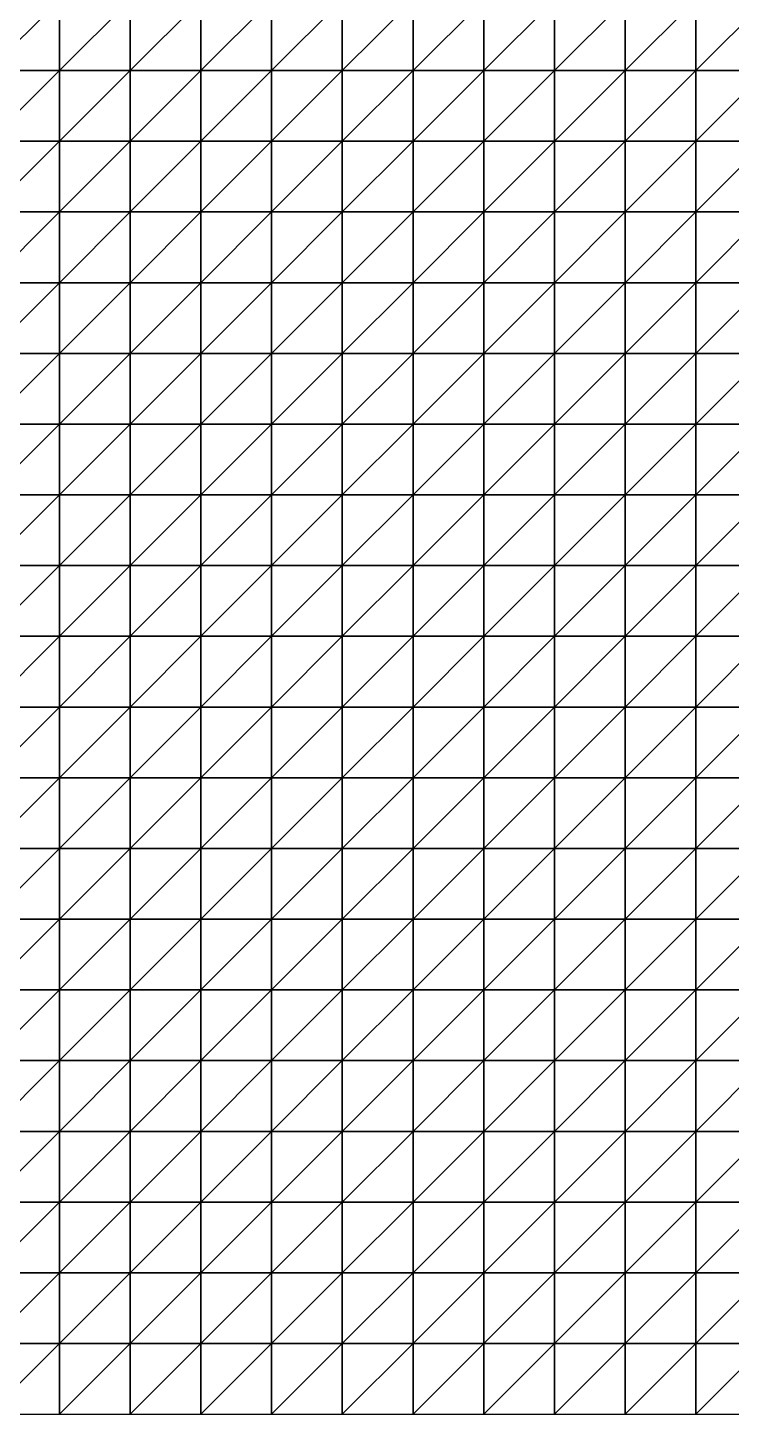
# Model space of a CAD drawing. Header units: metres. Extents: x 351000 to 353000, y 7455000 to 7457000.
# Drawn here: x 351738.8 to 351987.5, y 7455000 to 7455490.1 of the extents above; entities that cross this region are included whole.
import ezdxf

# ---------------------------------------------------------------- set-up
doc = ezdxf.new("R2010")
doc.units = ezdxf.units.M

msp = doc.modelspace()

# ---------------------------------------------------------------- linework, layer by layer
at = {"layer": 'TOP_OF_HYPOGENE_TOH'}
for points in [[(351725, 7455475, 1143.16), (351750, 7455475, 1146.1), (351750, 7455500, 1140.96)], [(351725, 7455475, 1143.16), (351750, 7455500, 1140.96), (351725, 7455500, 1139.57)], [(351750, 7455475, 1146.1), (351775, 7455475, 1156.86), (351775, 7455500, 1150.25)], [(351750, 7455475, 1146.1), (351775, 7455500, 1150.25), (351750, 7455500, 1140.96)], [(351775, 7455475, 1156.86), (351800, 7455475, 1173.64), (351800, 7455500, 1165.95)], [(351775, 7455475, 1156.86), (351800, 7455500, 1165.95), (351775, 7455500, 1150.25)], [(351800, 7455475, 1173.64), (351825, 7455475, 1193.16), (351825, 7455500, 1185.02)], [(351800, 7455475, 1173.64), (351825, 7455500, 1185.02), (351800, 7455500, 1165.95)], [(351825, 7455475, 1193.16), (351850, 7455475, 1211.8), (351850, 7455500, 1203.94)], [(351825, 7455475, 1193.16), (351850, 7455500, 1203.94), (351825, 7455500, 1185.02)], [(351850, 7455475, 1211.8), (351875, 7455475, 1226.77), (351875, 7455500, 1219.81)], [(351850, 7455475, 1211.8), (351875, 7455500, 1219.81), (351850, 7455500, 1203.94)], [(351875, 7455475, 1226.77), (351900, 7455475, 1236.78), (351900, 7455500, 1231.06)], [(351875, 7455475, 1226.77), (351900, 7455500, 1231.06), (351875, 7455500, 1219.81)], [(351900, 7455475, 1236.78), (351925, 7455475, 1242), (351925, 7455500, 1237.49)], [(351900, 7455475, 1236.78), (351925, 7455500, 1237.49), (351900, 7455500, 1231.06)], [(351925, 7455475, 1242), (351950, 7455475, 1243.47), (351950, 7455500, 1239.85)], [(351925, 7455475, 1242), (351950, 7455500, 1239.85), (351925, 7455500, 1237.49)], [(351950, 7455475, 1243.47), (351975, 7455475, 1242.59), (351975, 7455500, 1239.41)], [(351950, 7455475, 1243.47), (351975, 7455500, 1239.41), (351950, 7455500, 1239.85)], [(351975, 7455475, 1242.59), (352000, 7455475, 1240.67), (352000, 7455500, 1237.61)], [(351975, 7455475, 1242.59), (352000, 7455500, 1237.61), (351975, 7455500, 1239.41)], [(351725, 7455450, 1150.1), (351750, 7455450, 1154.28), (351750, 7455475, 1146.1)], [(351725, 7455450, 1150.1), (351750, 7455475, 1146.1), (351725, 7455475, 1143.16)], [(351750, 7455450, 1154.28), (351775, 7455450, 1165.59), (351775, 7455475, 1156.86)], [(351750, 7455450, 1154.28), (351775, 7455475, 1156.86), (351750, 7455475, 1146.1)], [(351775, 7455450, 1165.59), (351800, 7455450, 1181.93), (351800, 7455475, 1173.64)], [(351775, 7455450, 1165.59), (351800, 7455475, 1173.64), (351775, 7455475, 1156.86)], [(351800, 7455450, 1181.93), (351825, 7455450, 1199.93), (351825, 7455475, 1193.16)], [(351800, 7455450, 1181.93), (351825, 7455475, 1193.16), (351800, 7455475, 1173.64)], [(351825, 7455450, 1199.93), (351850, 7455450, 1216.1), (351850, 7455475, 1211.8)], [(351825, 7455450, 1199.93), (351850, 7455475, 1211.8), (351825, 7455475, 1193.16)], [(351850, 7455450, 1216.1), (351875, 7455450, 1228.05), (351875, 7455475, 1226.77)], [(351850, 7455450, 1216.1), (351875, 7455475, 1226.77), (351850, 7455475, 1211.8)], [(351875, 7455450, 1228.05), (351900, 7455450, 1235.04), (351900, 7455475, 1236.78)], [(351875, 7455450, 1228.05), (351900, 7455475, 1236.78), (351875, 7455475, 1226.77)], [(351900, 7455450, 1235.04), (351925, 7455450, 1237.78), (351925, 7455475, 1242)], [(351900, 7455450, 1235.04), (351925, 7455475, 1242), (351900, 7455475, 1236.78)], [(351925, 7455450, 1237.78), (351950, 7455450, 1237.74), (351950, 7455475, 1243.47)], [(351925, 7455450, 1237.78), (351950, 7455475, 1243.47), (351925, 7455475, 1242)], [(351950, 7455450, 1237.74), (351975, 7455450, 1236.44), (351975, 7455475, 1242.59)], [(351950, 7455450, 1237.74), (351975, 7455475, 1242.59), (351950, 7455475, 1243.47)], [(351975, 7455450, 1236.44), (352000, 7455450, 1235.04), (352000, 7455475, 1240.67)], [(351975, 7455450, 1236.44), (352000, 7455475, 1240.67), (351975, 7455475, 1242.59)], [(351725, 7455425, 1159.06), (351750, 7455425, 1164.5), (351750, 7455450, 1154.28)], [(351725, 7455425, 1159.06), (351750, 7455450, 1154.28), (351725, 7455450, 1150.1)], [(351750, 7455425, 1164.5), (351775, 7455425, 1175.87), (351775, 7455450, 1165.59)], [(351750, 7455425, 1164.5), (351775, 7455450, 1165.59), (351750, 7455450, 1154.28)], [(351775, 7455425, 1175.87), (351800, 7455425, 1190.79), (351800, 7455450, 1181.93)], [(351775, 7455425, 1175.87), (351800, 7455450, 1181.93), (351775, 7455450, 1165.59)], [(351800, 7455425, 1190.79), (351825, 7455425, 1205.89), (351825, 7455450, 1199.93)], [(351800, 7455425, 1190.79), (351825, 7455450, 1199.93), (351800, 7455450, 1181.93)], [(351825, 7455425, 1205.89), (351850, 7455425, 1218.05), (351850, 7455450, 1216.1)], [(351825, 7455425, 1205.89), (351850, 7455450, 1216.1), (351825, 7455450, 1199.93)], [(351850, 7455425, 1218.05), (351875, 7455425, 1225.12), (351875, 7455450, 1228.05)], [(351850, 7455425, 1218.05), (351875, 7455450, 1228.05), (351850, 7455450, 1216.1)], [(351875, 7455425, 1225.12), (351900, 7455425, 1228.13), (351900, 7455450, 1235.04)], [(351875, 7455425, 1225.12), (351900, 7455450, 1235.04), (351875, 7455450, 1228.05)], [(351900, 7455425, 1228.13), (351925, 7455425, 1227.46), (351925, 7455450, 1237.78)], [(351900, 7455425, 1228.13), (351925, 7455450, 1237.78), (351900, 7455450, 1235.04)], [(351925, 7455425, 1227.46), (351950, 7455425, 1225.4), (351950, 7455450, 1237.74)], [(351925, 7455425, 1227.46), (351950, 7455450, 1237.74), (351925, 7455450, 1237.78)], [(351950, 7455425, 1225.4), (351975, 7455425, 1223.61), (351975, 7455450, 1236.44)], [(351950, 7455425, 1225.4), (351975, 7455450, 1236.44), (351950, 7455450, 1237.74)], [(351975, 7455425, 1223.61), (352000, 7455425, 1223.04), (352000, 7455450, 1235.04)], [(351975, 7455425, 1223.61), (352000, 7455450, 1235.04), (351975, 7455450, 1236.44)], [(351725, 7455400, 1168.59), (351750, 7455400, 1175.58), (351750, 7455425, 1164.5)], [(351725, 7455400, 1168.59), (351750, 7455425, 1164.5), (351725, 7455425, 1159.06)], [(351750, 7455400, 1175.58), (351775, 7455400, 1186.99), (351775, 7455425, 1175.87)], [(351750, 7455400, 1175.58), (351775, 7455425, 1175.87), (351750, 7455425, 1164.5)], [(351775, 7455400, 1186.99), (351800, 7455400, 1200.16), (351800, 7455425, 1190.79)], [(351775, 7455400, 1186.99), (351800, 7455425, 1190.79), (351775, 7455425, 1175.87)], [(351800, 7455400, 1200.16), (351825, 7455400, 1211.83), (351825, 7455425, 1205.89)], [(351800, 7455400, 1200.16), (351825, 7455425, 1205.89), (351800, 7455425, 1190.79)], [(351825, 7455400, 1211.83), (351850, 7455400, 1219.31), (351850, 7455425, 1218.05)], [(351825, 7455400, 1211.83), (351850, 7455425, 1218.05), (351825, 7455425, 1205.89)], [(351850, 7455400, 1219.31), (351875, 7455400, 1221.16), (351875, 7455425, 1225.12)], [(351850, 7455400, 1219.31), (351875, 7455425, 1225.12), (351850, 7455425, 1218.05)], [(351875, 7455400, 1221.16), (351900, 7455400, 1219.36), (351900, 7455425, 1228.13)], [(351875, 7455400, 1221.16), (351900, 7455425, 1228.13), (351875, 7455425, 1225.12)], [(351900, 7455400, 1219.36), (351925, 7455400, 1214.89), (351925, 7455425, 1227.46)], [(351900, 7455400, 1219.36), (351925, 7455425, 1227.46), (351900, 7455425, 1228.13)], [(351925, 7455400, 1214.89), (351950, 7455400, 1210.54), (351950, 7455425, 1225.4)], [(351925, 7455400, 1214.89), (351950, 7455425, 1225.4), (351925, 7455425, 1227.46)], [(351950, 7455400, 1210.54), (351975, 7455400, 1208.09), (351975, 7455425, 1223.61)], [(351950, 7455400, 1210.54), (351975, 7455425, 1223.61), (351950, 7455425, 1225.4)], [(351975, 7455400, 1208.09), (352000, 7455400, 1208.28), (352000, 7455425, 1223.04)], [(351975, 7455400, 1208.09), (352000, 7455425, 1223.04), (351975, 7455425, 1223.61)], [(351725, 7455375, 1177.42), (351750, 7455375, 1186.1), (351750, 7455400, 1175.58)], [(351725, 7455375, 1177.42), (351750, 7455400, 1175.58), (351725, 7455400, 1168.59)], [(351750, 7455375, 1186.1), (351775, 7455375, 1197.64), (351775, 7455400, 1186.99)], [(351750, 7455375, 1186.1), (351775, 7455400, 1186.99), (351750, 7455400, 1175.58)], [(351775, 7455375, 1197.64), (351800, 7455375, 1209.12), (351800, 7455400, 1200.16)], [(351775, 7455375, 1197.64), (351800, 7455400, 1200.16), (351775, 7455400, 1186.99)], [(351800, 7455375, 1209.12), (351825, 7455375, 1217.41), (351825, 7455400, 1211.83)], [(351800, 7455375, 1209.12), (351825, 7455400, 1211.83), (351800, 7455400, 1200.16)], [(351825, 7455375, 1217.41), (351850, 7455375, 1220.37), (351850, 7455400, 1219.31)], [(351825, 7455375, 1217.41), (351850, 7455400, 1219.31), (351825, 7455400, 1211.83)], [(351850, 7455375, 1220.37), (351875, 7455375, 1217.67), (351875, 7455400, 1221.16)], [(351850, 7455375, 1220.37), (351875, 7455400, 1221.16), (351850, 7455400, 1219.31)], [(351875, 7455375, 1217.67), (351900, 7455375, 1210.94), (351900, 7455400, 1219.36)], [(351875, 7455375, 1217.67), (351900, 7455400, 1219.36), (351875, 7455400, 1221.16)], [(351900, 7455375, 1210.94), (351925, 7455375, 1202.96), (351925, 7455400, 1214.89)], [(351900, 7455375, 1210.94), (351925, 7455400, 1214.89), (351900, 7455400, 1219.36)], [(351925, 7455375, 1202.96), (351950, 7455375, 1196.49), (351950, 7455400, 1210.54)], [(351925, 7455375, 1202.96), (351950, 7455400, 1210.54), (351925, 7455400, 1214.89)], [(351950, 7455375, 1196.49), (351975, 7455375, 1193.36), (351975, 7455400, 1208.09)], [(351950, 7455375, 1196.49), (351975, 7455400, 1208.09), (351950, 7455400, 1210.54)], [(351975, 7455375, 1193.36), (352000, 7455375, 1194.06), (352000, 7455400, 1208.28)], [(351975, 7455375, 1193.36), (352000, 7455400, 1208.28), (351975, 7455400, 1208.09)], [(351725, 7455350, 1184.49), (351750, 7455350, 1194.48), (351750, 7455375, 1186.1)], [(351725, 7455350, 1184.49), (351750, 7455375, 1186.1), (351725, 7455375, 1177.42)], [(351750, 7455350, 1194.48), (351775, 7455350, 1205.93), (351775, 7455375, 1197.64)], [(351750, 7455350, 1194.48), (351775, 7455375, 1197.64), (351750, 7455375, 1186.1)], [(351775, 7455350, 1205.93), (351800, 7455350, 1215.75), (351800, 7455375, 1209.12)], [(351775, 7455350, 1205.93), (351800, 7455375, 1209.12), (351775, 7455375, 1197.64)], [(351800, 7455350, 1215.75), (351825, 7455350, 1221.01), (351825, 7455375, 1217.41)], [(351800, 7455350, 1215.75), (351825, 7455375, 1217.41), (351800, 7455375, 1209.12)], [(351825, 7455350, 1221.01), (351850, 7455350, 1220.09), (351850, 7455375, 1220.37)], [(351825, 7455350, 1221.01), (351850, 7455375, 1220.37), (351825, 7455375, 1217.41)], [(351850, 7455350, 1220.09), (351875, 7455350, 1213.38), (351875, 7455375, 1217.67)], [(351850, 7455350, 1220.09), (351875, 7455375, 1217.67), (351850, 7455375, 1220.37)], [(351875, 7455350, 1213.38), (351900, 7455350, 1203.14), (351900, 7455375, 1210.94)], [(351875, 7455350, 1213.38), (351900, 7455375, 1210.94), (351875, 7455375, 1217.67)], [(351900, 7455350, 1203.14), (351925, 7455350, 1192.63), (351925, 7455375, 1202.96)], [(351900, 7455350, 1203.14), (351925, 7455375, 1202.96), (351900, 7455375, 1210.94)], [(351925, 7455350, 1192.63), (351950, 7455350, 1184.79), (351950, 7455375, 1196.49)], [(351925, 7455350, 1192.63), (351950, 7455375, 1196.49), (351925, 7455375, 1202.96)], [(351950, 7455350, 1184.79), (351975, 7455350, 1181.38), (351975, 7455375, 1193.36)], [(351950, 7455350, 1184.79), (351975, 7455375, 1193.36), (351950, 7455375, 1196.49)], [(351975, 7455350, 1181.38), (352000, 7455350, 1182.57), (352000, 7455375, 1194.06)], [(351975, 7455350, 1181.38), (352000, 7455375, 1194.06), (351975, 7455375, 1193.36)], [(351725, 7455325, 1189.14), (351750, 7455325, 1199.46), (351750, 7455350, 1194.48)], [(351725, 7455325, 1189.14), (351750, 7455350, 1194.48), (351725, 7455350, 1184.49)], [(351750, 7455325, 1199.46), (351775, 7455325, 1210.18), (351775, 7455350, 1205.93)], [(351750, 7455325, 1199.46), (351775, 7455350, 1205.93), (351750, 7455350, 1194.48)], [(351775, 7455325, 1210.18), (351800, 7455325, 1218.15), (351800, 7455350, 1215.75)], [(351775, 7455325, 1210.18), (351800, 7455350, 1215.75), (351775, 7455350, 1205.93)], [(351800, 7455325, 1218.15), (351825, 7455325, 1220.74), (351825, 7455350, 1221.01)], [(351800, 7455325, 1218.15), (351825, 7455350, 1221.01), (351800, 7455350, 1215.75)], [(351825, 7455325, 1220.74), (351850, 7455325, 1216.84), (351850, 7455350, 1220.09)], [(351825, 7455325, 1220.74), (351850, 7455350, 1220.09), (351825, 7455350, 1221.01)], [(351850, 7455325, 1216.84), (351875, 7455325, 1207.41), (351875, 7455350, 1213.38)], [(351850, 7455325, 1216.84), (351875, 7455350, 1213.38), (351850, 7455350, 1220.09)], [(351875, 7455325, 1207.41), (351900, 7455325, 1195.19), (351900, 7455350, 1203.14)], [(351875, 7455325, 1207.41), (351900, 7455350, 1203.14), (351875, 7455350, 1213.38)], [(351900, 7455325, 1195.19), (351925, 7455325, 1183.65), (351925, 7455350, 1192.63)], [(351900, 7455325, 1195.19), (351925, 7455350, 1192.63), (351900, 7455350, 1203.14)], [(351925, 7455325, 1183.65), (351950, 7455325, 1175.73), (351950, 7455350, 1184.79)], [(351925, 7455325, 1183.65), (351950, 7455350, 1184.79), (351925, 7455350, 1192.63)], [(351950, 7455325, 1175.73), (351975, 7455325, 1172.89), (351975, 7455350, 1181.38)], [(351950, 7455325, 1175.73), (351975, 7455350, 1181.38), (351950, 7455350, 1184.79)], [(351975, 7455325, 1172.89), (352000, 7455325, 1174.95), (352000, 7455350, 1182.57)], [(351975, 7455325, 1172.89), (352000, 7455350, 1182.57), (351975, 7455350, 1181.38)], [(351725, 7455300, 1191.36), (351750, 7455300, 1200.87), (351750, 7455325, 1199.46)], [(351725, 7455300, 1191.36), (351750, 7455325, 1199.46), (351725, 7455325, 1189.14)], [(351750, 7455300, 1200.87), (351775, 7455300, 1210.06), (351775, 7455325, 1210.18)], [(351750, 7455300, 1200.87), (351775, 7455325, 1210.18), (351750, 7455325, 1199.46)], [(351775, 7455300, 1210.06), (351800, 7455300, 1215.94), (351800, 7455325, 1218.15)], [(351775, 7455300, 1210.06), (351800, 7455325, 1218.15), (351775, 7455325, 1210.18)], [(351800, 7455300, 1215.94), (351825, 7455300, 1216.21), (351825, 7455325, 1220.74)], [(351800, 7455300, 1215.94), (351825, 7455325, 1220.74), (351800, 7455325, 1218.15)], [(351825, 7455300, 1216.21), (351850, 7455300, 1210.27), (351850, 7455325, 1216.84)], [(351825, 7455300, 1216.21), (351850, 7455325, 1216.84), (351825, 7455325, 1220.74)], [(351850, 7455300, 1210.27), (351875, 7455300, 1199.53), (351875, 7455325, 1207.41)], [(351850, 7455300, 1210.27), (351875, 7455325, 1207.41), (351850, 7455325, 1216.84)], [(351875, 7455300, 1199.53), (351900, 7455300, 1186.97), (351900, 7455325, 1195.19)], [(351875, 7455300, 1199.53), (351900, 7455325, 1195.19), (351875, 7455325, 1207.41)], [(351900, 7455300, 1186.97), (351925, 7455300, 1176.07), (351925, 7455325, 1183.65)], [(351900, 7455300, 1186.97), (351925, 7455325, 1183.65), (351900, 7455325, 1195.19)], [(351925, 7455300, 1176.07), (351950, 7455300, 1169.5), (351950, 7455325, 1175.73)], [(351925, 7455300, 1176.07), (351950, 7455325, 1175.73), (351925, 7455325, 1183.65)], [(351950, 7455300, 1169.5), (351975, 7455300, 1168.28), (351975, 7455325, 1172.89)], [(351950, 7455300, 1169.5), (351975, 7455325, 1172.89), (351950, 7455325, 1175.73)], [(351975, 7455300, 1168.28), (352000, 7455300, 1171.76), (352000, 7455325, 1174.95)], [(351975, 7455300, 1168.28), (352000, 7455325, 1174.95), (351975, 7455325, 1172.89)], [(351725, 7455275, 1192.05), (351750, 7455275, 1199.98), (351750, 7455300, 1200.87)], [(351725, 7455275, 1192.05), (351750, 7455300, 1200.87), (351725, 7455300, 1191.36)], [(351750, 7455275, 1199.98), (351775, 7455275, 1207.17), (351775, 7455300, 1210.06)], [(351750, 7455275, 1199.98), (351775, 7455300, 1210.06), (351750, 7455300, 1200.87)], [(351775, 7455275, 1207.17), (351800, 7455275, 1210.89), (351800, 7455300, 1215.94)], [(351775, 7455275, 1207.17), (351800, 7455300, 1215.94), (351775, 7455300, 1210.06)], [(351800, 7455275, 1210.89), (351825, 7455275, 1209.3), (351825, 7455300, 1216.21)], [(351800, 7455275, 1210.89), (351825, 7455300, 1216.21), (351800, 7455300, 1215.94)], [(351825, 7455275, 1209.3), (351850, 7455275, 1202.24), (351850, 7455300, 1210.27)], [(351825, 7455275, 1209.3), (351850, 7455300, 1210.27), (351825, 7455300, 1216.21)], [(351850, 7455275, 1202.24), (351875, 7455275, 1191.44), (351875, 7455300, 1199.53)], [(351850, 7455275, 1202.24), (351875, 7455300, 1199.53), (351850, 7455300, 1210.27)], [(351875, 7455275, 1191.44), (351900, 7455275, 1179.97), (351900, 7455300, 1186.97)], [(351875, 7455275, 1191.44), (351900, 7455300, 1186.97), (351875, 7455300, 1199.53)], [(351900, 7455275, 1179.97), (351925, 7455275, 1171.07), (351925, 7455300, 1176.07)], [(351900, 7455275, 1179.97), (351925, 7455300, 1176.07), (351900, 7455300, 1186.97)], [(351925, 7455275, 1171.07), (351950, 7455275, 1166.94), (351950, 7455300, 1169.5)], [(351925, 7455275, 1171.07), (351950, 7455300, 1169.5), (351925, 7455300, 1176.07)], [(351950, 7455275, 1166.94), (351975, 7455275, 1168.06), (351975, 7455300, 1168.28)], [(351950, 7455275, 1166.94), (351975, 7455300, 1168.28), (351950, 7455300, 1169.5)], [(351975, 7455275, 1168.06), (352000, 7455275, 1173.27), (352000, 7455300, 1171.76)], [(351975, 7455275, 1168.06), (352000, 7455300, 1171.76), (351975, 7455300, 1168.28)], [(351725, 7455250, 1192.71), (351750, 7455250, 1199.01), (351750, 7455275, 1199.98)], [(351725, 7455250, 1192.71), (351750, 7455275, 1199.98), (351725, 7455275, 1192.05)], [(351750, 7455250, 1199.01), (351775, 7455250, 1204.27), (351775, 7455275, 1207.17)], [(351750, 7455250, 1199.01), (351775, 7455275, 1207.17), (351750, 7455275, 1199.98)], [(351775, 7455250, 1204.27), (351800, 7455250, 1206.16), (351800, 7455275, 1210.89)], [(351775, 7455250, 1204.27), (351800, 7455275, 1210.89), (351775, 7455275, 1207.17)], [(351800, 7455250, 1206.16), (351825, 7455250, 1203.32), (351825, 7455275, 1209.3)], [(351800, 7455250, 1206.16), (351825, 7455275, 1209.3), (351800, 7455275, 1210.89)], [(351825, 7455250, 1203.32), (351850, 7455250, 1195.99), (351850, 7455275, 1202.24)], [(351825, 7455250, 1203.32), (351850, 7455275, 1202.24), (351825, 7455275, 1209.3)], [(351850, 7455250, 1195.99), (351875, 7455250, 1186.11), (351875, 7455275, 1191.44)], [(351850, 7455250, 1195.99), (351875, 7455275, 1191.44), (351850, 7455275, 1202.24)], [(351875, 7455250, 1186.11), (351900, 7455250, 1176.65), (351900, 7455275, 1179.97)], [(351875, 7455250, 1186.11), (351900, 7455275, 1179.97), (351875, 7455275, 1191.44)], [(351900, 7455250, 1176.65), (351925, 7455250, 1170.46), (351925, 7455275, 1171.07)], [(351900, 7455250, 1176.65), (351925, 7455275, 1171.07), (351900, 7455275, 1179.97)], [(351925, 7455250, 1170.46), (351950, 7455250, 1169.18), (351950, 7455275, 1166.94)], [(351925, 7455250, 1170.46), (351950, 7455275, 1166.94), (351925, 7455275, 1171.07)], [(351950, 7455250, 1169.18), (351975, 7455250, 1172.65), (351975, 7455275, 1168.06)], [(351950, 7455250, 1169.18), (351975, 7455275, 1168.06), (351950, 7455275, 1166.94)], [(351975, 7455250, 1172.65), (352000, 7455250, 1179.22), (352000, 7455275, 1173.27)], [(351975, 7455250, 1172.65), (352000, 7455275, 1173.27), (351975, 7455275, 1168.06)], [(351725, 7455225, 1194.58), (351750, 7455225, 1199.74), (351750, 7455250, 1199.01)], [(351725, 7455225, 1194.58), (351750, 7455250, 1199.01), (351725, 7455250, 1192.71)], [(351750, 7455225, 1199.74), (351775, 7455225, 1203.6), (351775, 7455250, 1204.27)], [(351750, 7455225, 1199.74), (351775, 7455250, 1204.27), (351750, 7455250, 1199.01)], [(351775, 7455225, 1203.6), (351800, 7455225, 1204.28), (351800, 7455250, 1206.16)], [(351775, 7455225, 1203.6), (351800, 7455250, 1206.16), (351775, 7455250, 1204.27)], [(351800, 7455225, 1204.28), (351825, 7455225, 1200.88), (351825, 7455250, 1203.32)], [(351800, 7455225, 1204.28), (351825, 7455250, 1203.32), (351800, 7455250, 1206.16)], [(351825, 7455225, 1200.88), (351850, 7455225, 1194), (351850, 7455250, 1195.99)], [(351825, 7455225, 1200.88), (351850, 7455250, 1195.99), (351825, 7455250, 1203.32)], [(351850, 7455225, 1194), (351875, 7455225, 1185.66), (351875, 7455250, 1186.11)], [(351850, 7455225, 1194), (351875, 7455250, 1186.11), (351850, 7455250, 1195.99)], [(351875, 7455225, 1185.66), (351900, 7455225, 1178.62), (351900, 7455250, 1176.65)], [(351875, 7455225, 1185.66), (351900, 7455250, 1176.65), (351875, 7455250, 1186.11)], [(351900, 7455225, 1178.62), (351925, 7455225, 1175.23), (351925, 7455250, 1170.46)], [(351900, 7455225, 1178.62), (351925, 7455250, 1170.46), (351900, 7455250, 1176.65)], [(351925, 7455225, 1175.23), (351950, 7455225, 1176.51), (351950, 7455250, 1169.18)], [(351925, 7455225, 1175.23), (351950, 7455250, 1169.18), (351925, 7455250, 1170.46)], [(351950, 7455225, 1176.51), (351975, 7455225, 1181.69), (351975, 7455250, 1172.65)], [(351950, 7455225, 1176.51), (351975, 7455250, 1172.65), (351950, 7455250, 1169.18)], [(351975, 7455225, 1181.69), (352000, 7455225, 1188.7), (352000, 7455250, 1179.22)], [(351975, 7455225, 1181.69), (352000, 7455250, 1179.22), (351975, 7455250, 1172.65)], [(351725, 7455200, 1197.69), (351750, 7455200, 1202.26), (351750, 7455225, 1199.74)], [(351725, 7455200, 1197.69), (351750, 7455225, 1199.74), (351725, 7455225, 1194.58)], [(351750, 7455200, 1202.26), (351775, 7455200, 1205.3), (351775, 7455225, 1203.6)], [(351750, 7455200, 1202.26), (351775, 7455225, 1203.6), (351750, 7455225, 1199.74)], [(351775, 7455200, 1205.3), (351800, 7455200, 1205.37), (351800, 7455225, 1204.28)], [(351775, 7455200, 1205.3), (351800, 7455225, 1204.28), (351775, 7455225, 1203.6)], [(351800, 7455200, 1205.37), (351825, 7455200, 1202.02), (351825, 7455225, 1200.88)], [(351800, 7455200, 1205.37), (351825, 7455225, 1200.88), (351800, 7455225, 1204.28)], [(351825, 7455200, 1202.02), (351850, 7455200, 1196.12), (351850, 7455225, 1194)], [(351825, 7455200, 1202.02), (351850, 7455225, 1194), (351825, 7455225, 1200.88)], [(351850, 7455200, 1196.12), (351875, 7455200, 1189.69), (351875, 7455225, 1185.66)], [(351850, 7455200, 1196.12), (351875, 7455225, 1185.66), (351850, 7455225, 1194)], [(351875, 7455200, 1189.69), (351900, 7455200, 1185.16), (351900, 7455225, 1178.62)], [(351875, 7455200, 1189.69), (351900, 7455225, 1178.62), (351875, 7455225, 1185.66)], [(351900, 7455200, 1185.16), (351925, 7455200, 1184.36), (351925, 7455225, 1175.23)], [(351900, 7455200, 1185.16), (351925, 7455225, 1175.23), (351900, 7455225, 1178.62)], [(351925, 7455200, 1184.36), (351950, 7455200, 1187.65), (351950, 7455225, 1176.51)], [(351925, 7455200, 1184.36), (351950, 7455225, 1176.51), (351925, 7455225, 1175.23)], [(351950, 7455200, 1187.65), (351975, 7455200, 1193.73), (351975, 7455225, 1181.69)], [(351950, 7455200, 1187.65), (351975, 7455225, 1181.69), (351950, 7455225, 1176.51)], [(351975, 7455200, 1193.73), (352000, 7455200, 1200.17), (352000, 7455225, 1188.7)], [(351975, 7455200, 1193.73), (352000, 7455225, 1188.7), (351975, 7455225, 1181.69)], [(351725, 7455175, 1200.61), (351750, 7455175, 1204.74), (351750, 7455200, 1202.26)], [(351725, 7455175, 1200.61), (351750, 7455200, 1202.26), (351725, 7455200, 1197.69)], [(351750, 7455175, 1204.74), (351775, 7455175, 1207.19), (351775, 7455200, 1205.3)], [(351750, 7455175, 1204.74), (351775, 7455200, 1205.3), (351750, 7455200, 1202.26)], [(351775, 7455175, 1207.19), (351800, 7455175, 1207), (351800, 7455200, 1205.37)], [(351775, 7455175, 1207.19), (351800, 7455200, 1205.37), (351775, 7455200, 1205.3)], [(351800, 7455175, 1207), (351825, 7455175, 1204.09), (351825, 7455200, 1202.02)], [(351800, 7455175, 1207), (351825, 7455200, 1202.02), (351800, 7455200, 1205.37)], [(351825, 7455175, 1204.09), (351850, 7455175, 1199.54), (351850, 7455200, 1196.12)], [(351825, 7455175, 1204.09), (351850, 7455200, 1196.12), (351825, 7455200, 1202.02)], [(351850, 7455175, 1199.54), (351875, 7455175, 1195.26), (351875, 7455200, 1189.69)], [(351850, 7455175, 1199.54), (351875, 7455200, 1189.69), (351850, 7455200, 1196.12)], [(351875, 7455175, 1195.26), (351900, 7455175, 1193.32), (351900, 7455200, 1185.16)], [(351875, 7455175, 1195.26), (351900, 7455200, 1185.16), (351875, 7455200, 1189.69)], [(351900, 7455175, 1193.32), (351925, 7455175, 1194.98), (351925, 7455200, 1184.36)], [(351900, 7455175, 1193.32), (351925, 7455200, 1184.36), (351900, 7455200, 1185.16)], [(351925, 7455175, 1194.98), (351950, 7455175, 1200), (351950, 7455200, 1187.65)], [(351925, 7455175, 1194.98), (351950, 7455200, 1187.65), (351925, 7455200, 1184.36)], [(351950, 7455175, 1200), (351975, 7455175, 1206.59), (351975, 7455200, 1193.73)], [(351950, 7455175, 1200), (351975, 7455200, 1193.73), (351950, 7455200, 1187.65)], [(351975, 7455175, 1206.59), (352000, 7455175, 1212.04), (352000, 7455200, 1200.17)], [(351975, 7455175, 1206.59), (352000, 7455200, 1200.17), (351975, 7455200, 1193.73)], [(351725, 7455150, 1201.26), (351750, 7455150, 1204.61), (351750, 7455175, 1204.74)], [(351725, 7455150, 1201.26), (351750, 7455175, 1204.74), (351725, 7455175, 1200.61)], [(351750, 7455150, 1204.61), (351775, 7455150, 1206.33), (351775, 7455175, 1207.19)], [(351750, 7455150, 1204.61), (351775, 7455175, 1207.19), (351750, 7455175, 1204.74)], [(351775, 7455150, 1206.33), (351800, 7455150, 1205.9), (351800, 7455175, 1207)], [(351775, 7455150, 1206.33), (351800, 7455175, 1207), (351775, 7455175, 1207.19)], [(351800, 7455150, 1205.9), (351825, 7455150, 1203.58), (351825, 7455175, 1204.09)], [(351800, 7455150, 1205.9), (351825, 7455175, 1204.09), (351800, 7455175, 1207)], [(351825, 7455150, 1203.58), (351850, 7455150, 1200.58), (351850, 7455175, 1199.54)], [(351825, 7455150, 1203.58), (351850, 7455175, 1199.54), (351825, 7455175, 1204.09)], [(351850, 7455150, 1200.58), (351875, 7455150, 1198.66), (351875, 7455175, 1195.26)], [(351850, 7455150, 1200.58), (351875, 7455175, 1195.26), (351850, 7455175, 1199.54)], [(351875, 7455150, 1198.66), (351900, 7455150, 1199.5), (351900, 7455175, 1193.32)], [(351875, 7455150, 1198.66), (351900, 7455175, 1193.32), (351875, 7455175, 1195.26)], [(351900, 7455150, 1199.5), (351925, 7455150, 1203.81), (351925, 7455175, 1194.98)], [(351900, 7455150, 1199.5), (351925, 7455175, 1194.98), (351900, 7455175, 1193.32)], [(351925, 7455150, 1203.81), (351950, 7455150, 1210.79), (351950, 7455175, 1200)], [(351925, 7455150, 1203.81), (351950, 7455175, 1200), (351925, 7455175, 1194.98)], [(351950, 7455150, 1210.79), (351975, 7455150, 1218.2), (351975, 7455175, 1206.59)], [(351950, 7455150, 1210.79), (351975, 7455175, 1206.59), (351950, 7455175, 1200)], [(351975, 7455150, 1218.2), (352000, 7455150, 1223.12), (352000, 7455175, 1212.04)], [(351975, 7455150, 1218.2), (352000, 7455175, 1212.04), (351975, 7455175, 1206.59)], [(351725, 7455125, 1198.4), (351750, 7455125, 1200.53), (351750, 7455150, 1204.61)], [(351725, 7455125, 1198.4), (351750, 7455150, 1204.61), (351725, 7455150, 1201.26)], [(351750, 7455125, 1200.53), (351775, 7455125, 1201.24), (351775, 7455150, 1206.33)], [(351750, 7455125, 1200.53), (351775, 7455150, 1206.33), (351750, 7455150, 1204.61)], [(351775, 7455125, 1201.24), (351800, 7455125, 1200.42), (351800, 7455150, 1205.9)], [(351775, 7455125, 1201.24), (351800, 7455150, 1205.9), (351775, 7455150, 1206.33)], [(351800, 7455125, 1200.42), (351825, 7455125, 1198.67), (351825, 7455150, 1203.58)], [(351800, 7455125, 1200.42), (351825, 7455150, 1203.58), (351800, 7455150, 1205.9)], [(351825, 7455125, 1198.67), (351850, 7455125, 1197.26), (351850, 7455150, 1200.58)], [(351825, 7455125, 1198.67), (351850, 7455150, 1200.58), (351825, 7455150, 1203.58)], [(351850, 7455125, 1197.26), (351875, 7455125, 1197.81), (351875, 7455150, 1198.66)], [(351850, 7455125, 1197.26), (351875, 7455150, 1198.66), (351850, 7455150, 1200.58)], [(351875, 7455125, 1197.81), (351900, 7455125, 1201.6), (351900, 7455150, 1199.5)], [(351875, 7455125, 1197.81), (351900, 7455150, 1199.5), (351875, 7455150, 1198.66)], [(351900, 7455125, 1201.6), (351925, 7455125, 1208.86), (351925, 7455150, 1203.81)], [(351900, 7455125, 1201.6), (351925, 7455150, 1203.81), (351900, 7455150, 1199.5)], [(351925, 7455125, 1208.86), (351950, 7455125, 1218.29), (351950, 7455150, 1210.79)], [(351925, 7455125, 1208.86), (351950, 7455150, 1210.79), (351925, 7455150, 1203.81)], [(351950, 7455125, 1218.29), (351975, 7455125, 1227.28), (351975, 7455150, 1218.2)], [(351950, 7455125, 1218.29), (351975, 7455150, 1218.2), (351950, 7455150, 1210.79)], [(351975, 7455125, 1227.28), (352000, 7455125, 1232.68), (352000, 7455150, 1223.12)], [(351975, 7455125, 1227.28), (352000, 7455150, 1223.12), (351975, 7455150, 1218.2)], [(351725, 7455100, 1192.8), (351750, 7455100, 1193.6), (351750, 7455125, 1200.53)], [(351725, 7455100, 1192.8), (351750, 7455125, 1200.53), (351725, 7455125, 1198.4)], [(351750, 7455100, 1193.6), (351775, 7455100, 1193.21), (351775, 7455125, 1201.24)], [(351750, 7455100, 1193.6), (351775, 7455125, 1201.24), (351750, 7455125, 1200.53)], [(351775, 7455100, 1193.21), (351800, 7455100, 1191.92), (351800, 7455125, 1200.42)], [(351775, 7455100, 1193.21), (351800, 7455125, 1200.42), (351775, 7455125, 1201.24)], [(351800, 7455100, 1191.92), (351825, 7455100, 1190.6), (351825, 7455125, 1198.67)], [(351800, 7455100, 1191.92), (351825, 7455125, 1198.67), (351800, 7455125, 1200.42)], [(351825, 7455100, 1190.6), (351850, 7455100, 1190.61), (351850, 7455125, 1197.26)], [(351825, 7455100, 1190.6), (351850, 7455125, 1197.26), (351825, 7455125, 1198.67)], [(351850, 7455100, 1190.61), (351875, 7455100, 1193.42), (351875, 7455125, 1197.81)], [(351850, 7455100, 1190.61), (351875, 7455125, 1197.81), (351850, 7455125, 1197.26)], [(351875, 7455100, 1193.42), (351900, 7455100, 1199.98), (351900, 7455125, 1201.6)], [(351875, 7455100, 1193.42), (351900, 7455125, 1201.6), (351875, 7455125, 1197.81)], [(351900, 7455100, 1199.98), (351925, 7455100, 1210.12), (351925, 7455125, 1208.86)], [(351900, 7455100, 1199.98), (351925, 7455125, 1208.86), (351900, 7455125, 1201.6)], [(351925, 7455100, 1210.12), (351950, 7455100, 1221.86), (351950, 7455125, 1218.29)], [(351925, 7455100, 1210.12), (351950, 7455125, 1218.29), (351925, 7455125, 1208.86)], [(351950, 7455100, 1221.86), (351975, 7455100, 1232.58), (351975, 7455125, 1227.28)], [(351950, 7455100, 1221.86), (351975, 7455125, 1227.28), (351950, 7455125, 1218.29)], [(351975, 7455100, 1232.58), (352000, 7455100, 1240.06), (352000, 7455125, 1232.68)], [(351975, 7455100, 1232.58), (352000, 7455125, 1232.68), (351975, 7455125, 1227.28)], [(351725, 7455075, 1187.03), (351750, 7455075, 1184.4), (351750, 7455100, 1193.6)], [(351725, 7455075, 1187.03), (351750, 7455100, 1193.6), (351725, 7455100, 1192.8)], [(351750, 7455075, 1184.4), (351775, 7455075, 1185.1), (351775, 7455100, 1193.21)], [(351750, 7455075, 1184.4), (351775, 7455100, 1193.21), (351750, 7455100, 1193.6)], [(351775, 7455075, 1185.1), (351800, 7455075, 1183.97), (351800, 7455100, 1191.92)], [(351775, 7455075, 1185.1), (351800, 7455100, 1191.92), (351775, 7455100, 1193.21)], [(351800, 7455075, 1183.97), (351825, 7455075, 1182.85), (351825, 7455100, 1190.6)], [(351800, 7455075, 1183.97), (351825, 7455100, 1190.6), (351800, 7455100, 1191.92)], [(351825, 7455075, 1182.85), (351850, 7455075, 1183.78), (351850, 7455100, 1190.61)], [(351825, 7455075, 1182.85), (351850, 7455100, 1190.61), (351825, 7455100, 1190.6)], [(351850, 7455075, 1183.78), (351875, 7455075, 1188.15), (351875, 7455100, 1193.42)], [(351850, 7455075, 1183.78), (351875, 7455100, 1193.42), (351850, 7455100, 1190.61)], [(351875, 7455075, 1188.15), (351900, 7455075, 1196.68), (351900, 7455100, 1199.98)], [(351875, 7455075, 1188.15), (351900, 7455100, 1199.98), (351875, 7455100, 1193.42)], [(351900, 7455075, 1196.68), (351925, 7455075, 1208.92), (351925, 7455100, 1210.12)], [(351900, 7455075, 1196.68), (351925, 7455100, 1210.12), (351900, 7455100, 1199.98)], [(351925, 7455075, 1208.92), (351950, 7455075, 1220.75), (351950, 7455100, 1221.86)], [(351925, 7455075, 1208.92), (351950, 7455100, 1221.86), (351925, 7455100, 1210.12)], [(351950, 7455075, 1220.75), (351975, 7455075, 1232.98), (351975, 7455100, 1232.58)], [(351950, 7455075, 1220.75), (351975, 7455100, 1232.58), (351950, 7455100, 1221.86)], [(351975, 7455075, 1232.98), (352000, 7455075, 1243.82), (352000, 7455100, 1240.06)], [(351975, 7455075, 1232.98), (352000, 7455100, 1240.06), (351975, 7455100, 1232.58)], [(351725, 7455050, 1182.27), (351750, 7455050, 1178.5), (351750, 7455075, 1184.4)], [(351725, 7455050, 1182.27), (351750, 7455075, 1184.4), (351725, 7455075, 1187.03)], [(351750, 7455050, 1178.5), (351775, 7455050, 1177.98), (351775, 7455075, 1185.1)], [(351750, 7455050, 1178.5), (351775, 7455075, 1185.1), (351750, 7455075, 1184.4)], [(351775, 7455050, 1177.98), (351800, 7455050, 1179.8), (351800, 7455075, 1183.97)], [(351775, 7455050, 1177.98), (351800, 7455075, 1183.97), (351775, 7455075, 1185.1)], [(351800, 7455050, 1179.8), (351825, 7455050, 1178.5), (351825, 7455075, 1182.85)], [(351800, 7455050, 1179.8), (351825, 7455075, 1182.85), (351800, 7455075, 1183.97)], [(351825, 7455050, 1178.5), (351850, 7455050, 1179.6), (351850, 7455075, 1183.78)], [(351825, 7455050, 1178.5), (351850, 7455075, 1183.78), (351825, 7455075, 1182.85)], [(351850, 7455050, 1179.6), (351875, 7455050, 1184.41), (351875, 7455075, 1188.15)], [(351850, 7455050, 1179.6), (351875, 7455075, 1188.15), (351850, 7455075, 1183.78)], [(351875, 7455050, 1184.41), (351900, 7455050, 1193.56), (351900, 7455075, 1196.68)], [(351875, 7455050, 1184.41), (351900, 7455075, 1196.68), (351875, 7455075, 1188.15)], [(351900, 7455050, 1193.56), (351925, 7455050, 1206.44), (351925, 7455075, 1208.92)], [(351900, 7455050, 1193.56), (351925, 7455075, 1208.92), (351900, 7455075, 1196.68)], [(351925, 7455050, 1206.44), (351950, 7455050, 1217.62), (351950, 7455075, 1220.75)], [(351925, 7455050, 1206.44), (351950, 7455075, 1220.75), (351925, 7455075, 1208.92)], [(351950, 7455050, 1217.62), (351975, 7455050, 1231.23), (351975, 7455075, 1232.98)], [(351950, 7455050, 1217.62), (351975, 7455075, 1232.98), (351950, 7455075, 1220.75)], [(351975, 7455050, 1231.23), (352000, 7455050, 1243.43), (352000, 7455075, 1243.82)], [(351975, 7455050, 1231.23), (352000, 7455075, 1243.82), (351975, 7455075, 1232.98)], [(351725, 7455025, 1181.86), (351750, 7455025, 1178.54), (351750, 7455050, 1178.5)], [(351725, 7455025, 1181.86), (351750, 7455050, 1178.5), (351725, 7455050, 1182.27)], [(351750, 7455025, 1178.54), (351775, 7455025, 1177.72), (351775, 7455050, 1177.98)], [(351750, 7455025, 1178.54), (351775, 7455050, 1177.98), (351750, 7455050, 1178.5)], [(351775, 7455025, 1177.72), (351800, 7455025, 1179.83), (351800, 7455050, 1179.8)], [(351775, 7455025, 1177.72), (351800, 7455050, 1179.8), (351775, 7455050, 1177.98)], [(351800, 7455025, 1179.83), (351825, 7455025, 1177.87), (351825, 7455050, 1178.5)], [(351800, 7455025, 1179.83), (351825, 7455050, 1178.5), (351800, 7455050, 1179.8)], [(351825, 7455025, 1177.87), (351850, 7455025, 1178.29), (351850, 7455050, 1179.6)], [(351825, 7455025, 1177.87), (351850, 7455050, 1179.6), (351825, 7455050, 1178.5)], [(351850, 7455025, 1178.29), (351875, 7455025, 1182.42), (351875, 7455050, 1184.41)], [(351850, 7455025, 1178.29), (351875, 7455050, 1184.41), (351850, 7455050, 1179.6)], [(351875, 7455025, 1182.42), (351900, 7455025, 1190.77), (351900, 7455050, 1193.56)], [(351875, 7455025, 1182.42), (351900, 7455050, 1193.56), (351875, 7455050, 1184.41)], [(351900, 7455025, 1190.77), (351925, 7455025, 1201.24), (351925, 7455050, 1206.44)], [(351900, 7455025, 1190.77), (351925, 7455050, 1206.44), (351900, 7455050, 1193.56)], [(351925, 7455025, 1201.24), (351950, 7455025, 1213.03), (351950, 7455050, 1217.62)], [(351925, 7455025, 1201.24), (351950, 7455050, 1217.62), (351925, 7455050, 1206.44)], [(351950, 7455025, 1213.03), (351975, 7455025, 1227.63), (351975, 7455050, 1231.23)], [(351950, 7455025, 1213.03), (351975, 7455050, 1231.23), (351950, 7455050, 1217.62)], [(351975, 7455025, 1227.63), (352000, 7455025, 1238), (352000, 7455050, 1243.43)], [(351975, 7455025, 1227.63), (352000, 7455050, 1243.43), (351975, 7455050, 1231.23)], [(351725, 7455000, 1184.76), (351750, 7455000, 1182.71), (351750, 7455025, 1178.54)], [(351725, 7455000, 1184.76), (351750, 7455025, 1178.54), (351725, 7455025, 1181.86)], [(351750, 7455000, 1182.71), (351775, 7455000, 1182.13), (351775, 7455025, 1177.72)], [(351750, 7455000, 1182.71), (351775, 7455025, 1177.72), (351750, 7455025, 1178.54)], [(351775, 7455000, 1182.13), (351800, 7455000, 1181.15), (351800, 7455025, 1179.83)], [(351775, 7455000, 1182.13), (351800, 7455025, 1179.83), (351775, 7455025, 1177.72)], [(351800, 7455000, 1181.15), (351825, 7455000, 1178.07), (351825, 7455025, 1177.87)], [(351800, 7455000, 1181.15), (351825, 7455025, 1177.87), (351800, 7455025, 1179.83)], [(351825, 7455000, 1178.07), (351850, 7455000, 1177.27), (351850, 7455025, 1178.29)], [(351825, 7455000, 1178.07), (351850, 7455025, 1178.29), (351825, 7455025, 1177.87)], [(351850, 7455000, 1177.27), (351875, 7455000, 1180.03), (351875, 7455025, 1182.42)], [(351850, 7455000, 1177.27), (351875, 7455025, 1182.42), (351850, 7455025, 1178.29)], [(351875, 7455000, 1180.03), (351900, 7455000, 1186.8), (351900, 7455025, 1190.77)], [(351875, 7455000, 1180.03), (351900, 7455025, 1190.77), (351875, 7455025, 1182.42)], [(351900, 7455000, 1186.8), (351925, 7455000, 1195.16), (351925, 7455025, 1201.24)], [(351900, 7455000, 1186.8), (351925, 7455025, 1201.24), (351900, 7455025, 1190.77)], [(351925, 7455000, 1195.16), (351950, 7455000, 1207.56), (351950, 7455025, 1213.03)], [(351925, 7455000, 1195.16), (351950, 7455025, 1213.03), (351925, 7455025, 1201.24)], [(351950, 7455000, 1207.56), (351975, 7455000, 1219.82), (351975, 7455025, 1227.63)], [(351950, 7455000, 1207.56), (351975, 7455025, 1227.63), (351950, 7455025, 1213.03)], [(351975, 7455000, 1219.82), (352000, 7455000, 1227.44), (352000, 7455025, 1238)], [(351975, 7455000, 1219.82), (352000, 7455025, 1238), (351975, 7455025, 1227.63)]]:
    msp.add_3dface(points, dxfattribs=at)

doc.saveas('drawing.dxf')
